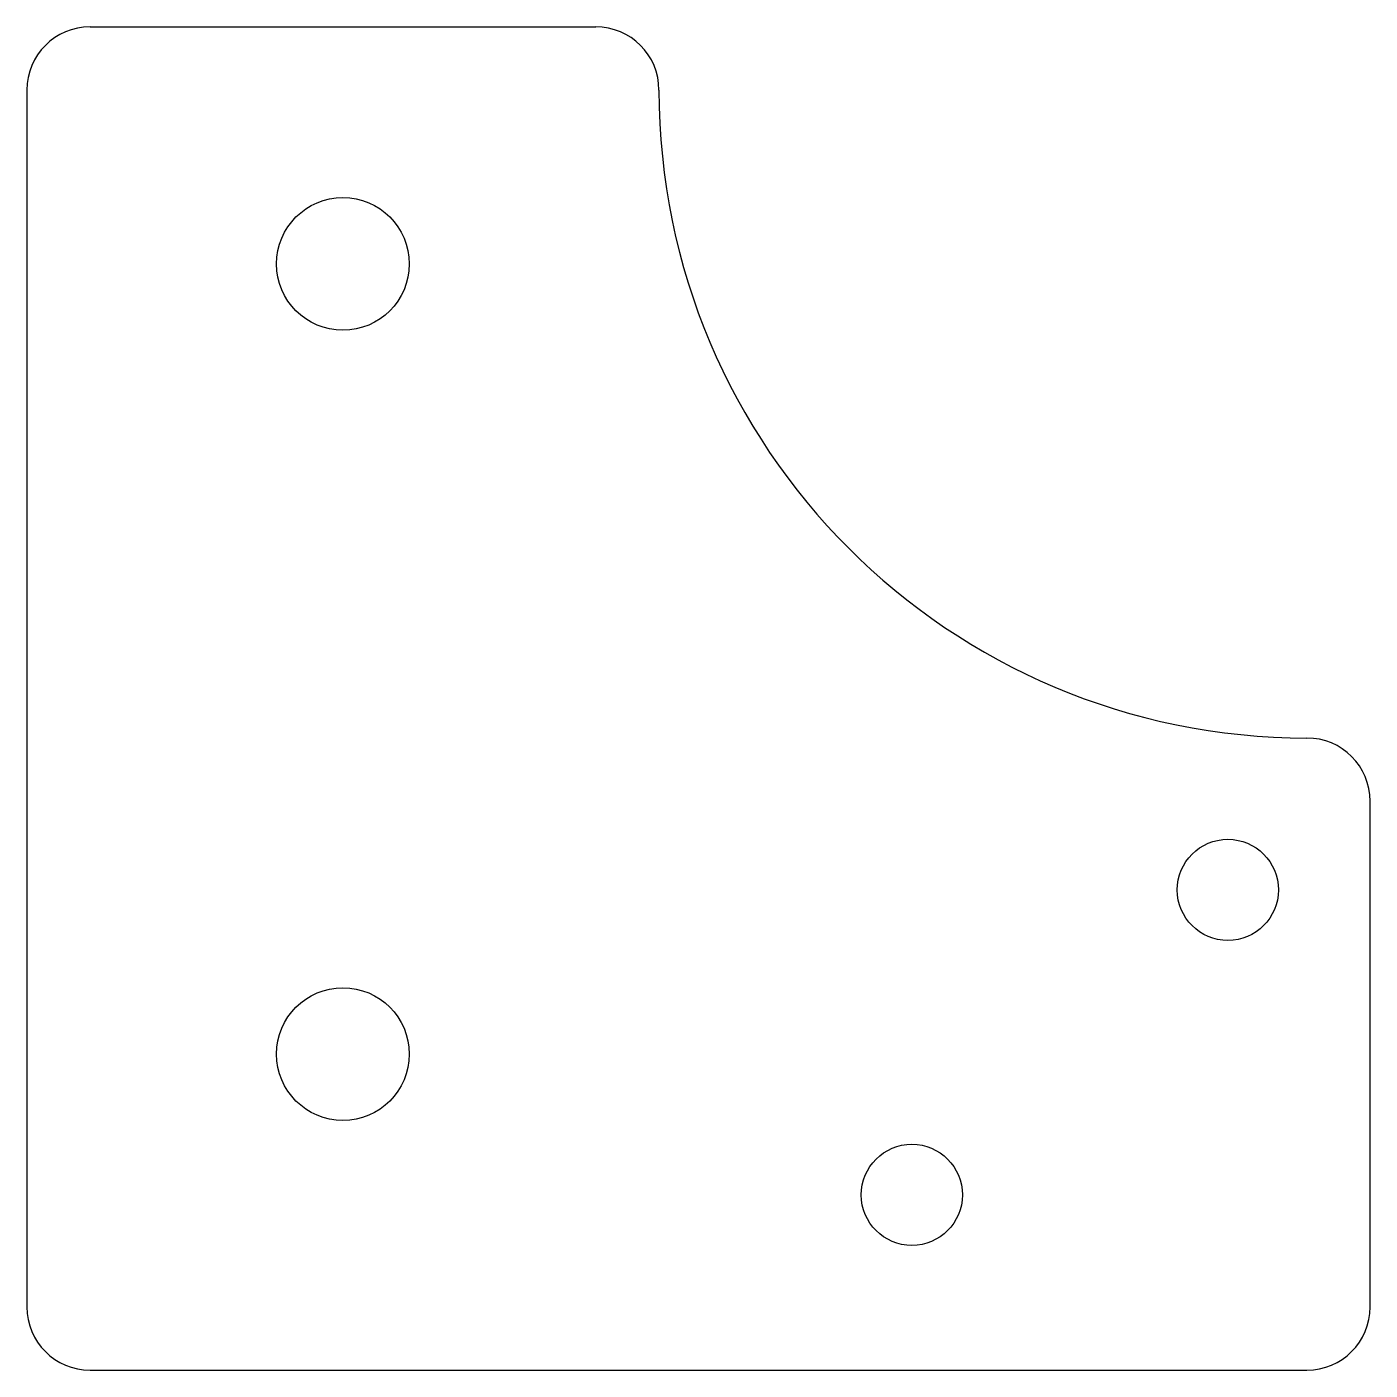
# Model space of a CAD drawing. Header units: inches. Extents: x 0 to 85, y 0 to 85.
import ezdxf

# ---------------------------------------------------------------- set-up
doc = ezdxf.new("R2010")
doc.units = ezdxf.units.IN
doc.header["$MEASUREMENT"] = 0

msp = doc.modelspace()

# ---------------------------------------------------------------- linework, layer by layer
for p, q in [((4, 85), (36, 85)), ((85, 4), (85, 36))]:
    msp.add_line(p, q)
for points in [[(0, 81), (0, 4)], [(4, 0), (81, 0)]]:
    msp.add_lwpolyline(points)
for centre, radius in [((20, 70), 4.2), ((75.996, 30.389), 3.2), ((20, 20), 4.2), ((56, 11.091), 3.2)]:
    msp.add_circle(centre, radius)
for centre, radius, start, end in [((4, 81), 4, 90, 180), ((36, 81), 4, 0, 90), ((81, 81), 41, 180, 270), ((81, 36), 4, 0, 90), ((4, 4), 4, 180, 270), ((81, 4), 4, 270, 0)]:
    msp.add_arc(centre, radius, start, end)

doc.saveas('drawing.dxf')
